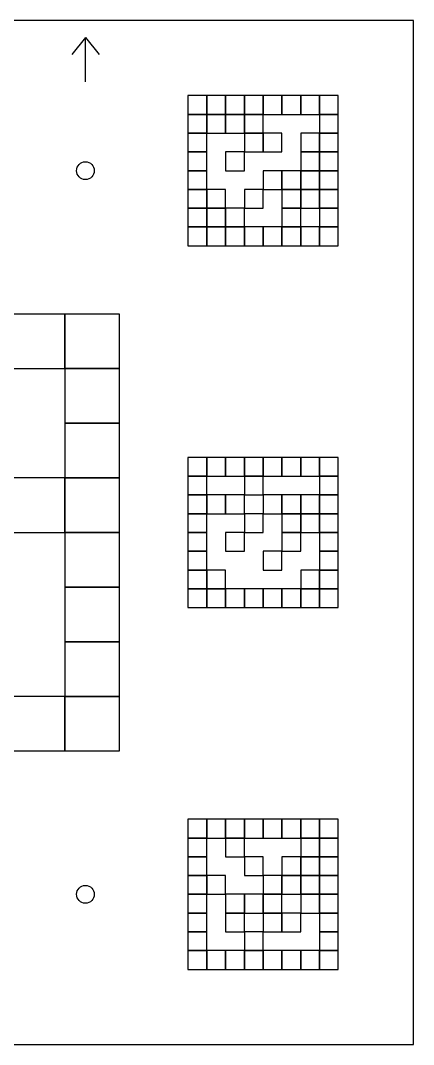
# Model space of a CAD drawing. Extents: x 0 to 1260, y 0 to 1580.
# Drawn here: x 825 to 940, y 640 to 940 of the extents above; entities that cross this region are included whole.
import ezdxf

# ---------------------------------------------------------------- set-up
doc = ezdxf.new("R2010")
doc.units = 0
for name, color, linetype in [('BLACK_POCKET', 7, 'CONTINUOUS'), ('CUT', 7, 'CONTINUOUS'), ('MOUNT_HOLE', 6, 'CONTINUOUS'), ('ORIENTATION', 7, 'CONTINUOUS')]:
    doc.layers.add(name, color=color, linetype=linetype)

msp = doc.modelspace()

# ---------------------------------------------------------------- linework, layer by layer
at = {"layer": 'BLACK_POCKET'}
for p, q in [((879.5, 918), (874, 918)), ((874, 918), (874, 912.5)), ((879.5, 912.5), (879.5, 918)), ((885, 918), (879.5, 918)), ((879.5, 918), (879.5, 912.5)), ((885, 912.5), (885, 918)), ((890.5, 918), (885, 918)), ((885, 918), (885, 912.5)), ((890.5, 912.5), (890.5, 918)), ((896, 918), (890.5, 918)), ((890.5, 918), (890.5, 912.5)), ((896, 912.5), (896, 918)), ((901.5, 918), (896, 918)), ((896, 918), (896, 912.5)), ((901.5, 912.5), (901.5, 918)), ((907, 918), (901.5, 918)), ((901.5, 918), (901.5, 912.5)), ((907, 912.5), (907, 918)), ((912.5, 918), (907, 918)), ((907, 918), (907, 912.5)), ((912.5, 912.5), (912.5, 918)), ((918, 918), (912.5, 918)), ((912.5, 918), (912.5, 912.5)), ((918, 912.5), (918, 918)), ((874, 912.5), (879.5, 912.5)), ((879.5, 912.5), (874, 912.5)), ((874, 912.5), (874, 907)), ((879.5, 912.5), (885, 912.5)), ((879.5, 907), (879.5, 912.5)), ((885, 912.5), (879.5, 912.5)), ((879.5, 912.5), (879.5, 907)), ((885, 912.5), (890.5, 912.5)), ((885, 907), (885, 912.5)), ((890.5, 912.5), (885, 912.5)), ((885, 912.5), (885, 907)), ((890.5, 912.5), (896, 912.5)), ((890.5, 907), (890.5, 912.5)), ((896, 912.5), (890.5, 912.5)), ((890.5, 912.5), (890.5, 907)), ((896, 912.5), (901.5, 912.5)), ((896, 907), (896, 912.5)), ((901.5, 912.5), (907, 912.5)), ((907, 912.5), (912.5, 912.5)), ((912.5, 912.5), (918, 912.5)), ((918, 912.5), (912.5, 912.5)), ((912.5, 912.5), (912.5, 907)), ((918, 907), (918, 912.5)), ((874, 907), (879.5, 907)), ((879.5, 907), (874, 907)), ((874, 907), (874, 901.5)), ((879.5, 907), (885, 907)), ((879.5, 901.5), (879.5, 907)), ((885, 907), (890.5, 907)), ((890.5, 907), (896, 907)), ((896, 907), (890.5, 907)), ((890.5, 907), (890.5, 901.5)), ((896, 901.5), (896, 907)), ((901.5, 907), (896, 907)), ((896, 907), (896, 901.5)), ((901.5, 901.5), (901.5, 907)), ((912.5, 907), (907, 907)), ((907, 907), (907, 901.5)), ((912.5, 907), (918, 907)), ((912.5, 901.5), (912.5, 907)), ((918, 907), (912.5, 907)), ((912.5, 907), (912.5, 901.5)), ((918, 901.5), (918, 907)), ((874, 901.5), (879.5, 901.5)), ((879.5, 901.5), (874, 901.5)), ((874, 901.5), (874, 896)), ((879.5, 896), (879.5, 901.5)), ((890.5, 901.5), (885, 901.5)), ((885, 901.5), (885, 896)), ((890.5, 901.5), (896, 901.5)), ((890.5, 896), (890.5, 901.5)), ((896, 901.5), (901.5, 901.5)), ((907, 901.5), (912.5, 901.5)), ((912.5, 901.5), (907, 901.5)), ((907, 901.5), (907, 896)), ((912.5, 901.5), (918, 901.5)), ((912.5, 896), (912.5, 901.5)), ((918, 901.5), (912.5, 901.5)), ((912.5, 901.5), (912.5, 896)), ((918, 896), (918, 901.5)), ((874, 896), (879.5, 896)), ((879.5, 896), (874, 896)), ((874, 896), (874, 890.5)), ((879.5, 890.5), (879.5, 896)), ((885, 896), (890.5, 896)), ((901.5, 896), (896, 896)), ((896, 896), (896, 890.5)), ((901.5, 890.5), (901.5, 896)), ((907, 896), (901.5, 896)), ((901.5, 896), (901.5, 890.5)), ((907, 896), (912.5, 896)), ((907, 890.5), (907, 896)), ((912.5, 896), (907, 896)), ((907, 896), (907, 890.5)), ((912.5, 896), (918, 896)), ((912.5, 890.5), (912.5, 896)), ((918, 896), (912.5, 896)), ((912.5, 896), (912.5, 890.5)), ((918, 890.5), (918, 896)), ((874, 890.5), (879.5, 890.5)), ((879.5, 890.5), (874, 890.5)), ((874, 890.5), (874, 885)), ((879.5, 885), (879.5, 890.5)), ((885, 890.5), (879.5, 890.5)), ((879.5, 890.5), (879.5, 885)), ((885, 885), (885, 890.5)), ((896, 890.5), (890.5, 890.5)), ((890.5, 890.5), (890.5, 885)), ((896, 890.5), (901.5, 890.5)), ((896, 885), (896, 890.5)), ((901.5, 890.5), (907, 890.5)), ((907, 890.5), (901.5, 890.5)), ((901.5, 890.5), (901.5, 885)), ((907, 890.5), (912.5, 890.5)), ((907, 885), (907, 890.5)), ((912.5, 890.5), (907, 890.5)), ((907, 890.5), (907, 885)), ((912.5, 890.5), (918, 890.5)), ((912.5, 885), (912.5, 890.5)), ((918, 890.5), (912.5, 890.5)), ((912.5, 890.5), (912.5, 885)), ((918, 885), (918, 890.5)), ((874, 885), (879.5, 885)), ((879.5, 885), (874, 885)), ((874, 885), (874, 879.5)), ((879.5, 885), (885, 885)), ((879.5, 879.5), (879.5, 885)), ((885, 885), (879.5, 885)), ((879.5, 885), (879.5, 879.5)), ((885, 879.5), (885, 885)), ((890.5, 885), (885, 885)), ((885, 885), (885, 879.5)), ((890.5, 885), (896, 885)), ((890.5, 879.5), (890.5, 885)), ((901.5, 885), (907, 885)), ((907, 885), (901.5, 885)), ((901.5, 885), (901.5, 879.5)), ((907, 885), (912.5, 885)), ((907, 879.5), (907, 885)), ((912.5, 885), (918, 885)), ((918, 885), (912.5, 885)), ((912.5, 885), (912.5, 879.5)), ((918, 879.5), (918, 885)), ((874, 879.5), (879.5, 879.5)), ((879.5, 879.5), (874, 879.5)), ((874, 879.5), (874, 874)), ((879.5, 879.5), (885, 879.5)), ((879.5, 874), (879.5, 879.5)), ((885, 879.5), (879.5, 879.5)), ((879.5, 879.5), (879.5, 874)), ((885, 879.5), (890.5, 879.5)), ((885, 874), (885, 879.5)), ((890.5, 879.5), (885, 879.5)), ((885, 879.5), (885, 874)), ((890.5, 874), (890.5, 879.5)), ((896, 879.5), (890.5, 879.5)), ((890.5, 879.5), (890.5, 874)), ((896, 874), (896, 879.5)), ((901.5, 879.5), (896, 879.5)), ((896, 879.5), (896, 874)), ((901.5, 879.5), (907, 879.5)), ((901.5, 874), (901.5, 879.5)), ((907, 879.5), (901.5, 879.5)), ((901.5, 879.5), (901.5, 874)), ((907, 874), (907, 879.5)), ((912.5, 879.5), (907, 879.5)), ((907, 879.5), (907, 874)), ((912.5, 879.5), (918, 879.5)), ((912.5, 874), (912.5, 879.5)), ((918, 879.5), (912.5, 879.5)), ((912.5, 879.5), (912.5, 874)), ((918, 874), (918, 879.5)), ((874, 874), (879.5, 874)), ((879.5, 874), (885, 874)), ((885, 874), (890.5, 874)), ((890.5, 874), (896, 874)), ((896, 874), (901.5, 874)), ((901.5, 874), (907, 874)), ((907, 874), (912.5, 874)), ((912.5, 874), (918, 874)), ((838, 854), (822, 854)), ((838, 838), (838, 854)), ((854, 854), (838, 854)), ((838, 854), (838, 838)), ((854, 838), (854, 854)), ((822, 838), (838, 838)), ((838, 838), (854, 838)), ((854, 838), (838, 838)), ((838, 838), (838, 822)), ((854, 822), (854, 838)), ((838, 822), (854, 822)), ((854, 822), (838, 822)), ((838, 822), (838, 806)), ((854, 806), (854, 822)), ((879.5, 812), (874, 812)), ((874, 812), (874, 806.5)), ((879.5, 806.5), (879.5, 812)), ((885, 812), (879.5, 812)), ((879.5, 812), (879.5, 806.5)), ((885, 806.5), (885, 812)), ((890.5, 812), (885, 812)), ((885, 812), (885, 806.5)), ((890.5, 806.5), (890.5, 812)), ((896, 812), (890.5, 812)), ((890.5, 812), (890.5, 806.5)), ((896, 806.5), (896, 812)), ((901.5, 812), (896, 812)), ((896, 812), (896, 806.5)), ((901.5, 806.5), (901.5, 812)), ((907, 812), (901.5, 812)), ((901.5, 812), (901.5, 806.5)), ((907, 806.5), (907, 812)), ((912.5, 812), (907, 812)), ((907, 812), (907, 806.5)), ((912.5, 806.5), (912.5, 812)), ((918, 812), (912.5, 812)), ((912.5, 812), (912.5, 806.5)), ((918, 806.5), (918, 812)), ((838, 806), (822, 806)), ((838, 806), (854, 806)), ((838, 790), (838, 806)), ((854, 806), (838, 806)), ((838, 806), (838, 790)), ((854, 790), (854, 806)), ((874, 806.5), (879.5, 806.5)), ((879.5, 806.5), (874, 806.5)), ((874, 806.5), (874, 801)), ((879.5, 806.5), (885, 806.5)), ((879.5, 801), (879.5, 806.5)), ((885, 806.5), (890.5, 806.5)), ((890.5, 806.5), (896, 806.5)), ((896, 806.5), (890.5, 806.5)), ((890.5, 806.5), (890.5, 801)), ((896, 806.5), (901.5, 806.5)), ((896, 801), (896, 806.5)), ((901.5, 806.5), (907, 806.5)), ((907, 806.5), (912.5, 806.5)), ((912.5, 806.5), (918, 806.5)), ((918, 806.5), (912.5, 806.5)), ((912.5, 806.5), (912.5, 801)), ((918, 801), (918, 806.5)), ((874, 801), (879.5, 801)), ((879.5, 801), (874, 801)), ((874, 801), (874, 795.5)), ((879.5, 795.5), (879.5, 801)), ((885, 801), (879.5, 801)), ((879.5, 801), (879.5, 795.5)), ((885, 795.5), (885, 801)), ((890.5, 801), (885, 801)), ((885, 801), (885, 795.5)), ((890.5, 801), (896, 801)), ((890.5, 795.5), (890.5, 801)), ((901.5, 801), (896, 801)), ((896, 801), (896, 795.5)), ((901.5, 795.5), (901.5, 801)), ((907, 801), (901.5, 801)), ((901.5, 801), (901.5, 795.5)), ((907, 795.5), (907, 801)), ((912.5, 801), (907, 801)), ((907, 801), (907, 795.5)), ((912.5, 801), (918, 801)), ((912.5, 795.5), (912.5, 801)), ((918, 801), (912.5, 801)), ((912.5, 801), (912.5, 795.5)), ((918, 795.5), (918, 801)), ((874, 795.5), (879.5, 795.5)), ((879.5, 795.5), (874, 795.5)), ((874, 795.5), (874, 790)), ((879.5, 795.5), (885, 795.5)), ((879.5, 790), (879.5, 795.5)), ((885, 795.5), (890.5, 795.5)), ((896, 795.5), (890.5, 795.5)), ((890.5, 795.5), (890.5, 790)), ((896, 795.5), (901.5, 795.5)), ((896, 790), (896, 795.5)), ((901.5, 795.5), (907, 795.5)), ((907, 795.5), (901.5, 795.5)), ((901.5, 795.5), (901.5, 790)), ((907, 795.5), (912.5, 795.5)), ((907, 790), (907, 795.5)), ((912.5, 795.5), (907, 795.5)), ((907, 795.5), (907, 790)), ((912.5, 795.5), (918, 795.5)), ((912.5, 790), (912.5, 795.5)), ((918, 795.5), (912.5, 795.5)), ((912.5, 795.5), (912.5, 790)), ((918, 790), (918, 795.5)), ((822, 790), (838, 790)), ((838, 790), (854, 790)), ((854, 790), (838, 790)), ((838, 790), (838, 774)), ((854, 774), (854, 790)), ((874, 790), (879.5, 790)), ((879.5, 790), (874, 790)), ((874, 790), (874, 784.5)), ((879.5, 784.5), (879.5, 790)), ((890.5, 790), (885, 790)), ((885, 790), (885, 784.5)), ((890.5, 790), (896, 790)), ((890.5, 784.5), (890.5, 790)), ((901.5, 790), (907, 790)), ((907, 790), (901.5, 790)), ((901.5, 790), (901.5, 784.5)), ((907, 790), (912.5, 790)), ((907, 784.5), (907, 790)), ((912.5, 790), (918, 790)), ((918, 790), (912.5, 790)), ((912.5, 790), (912.5, 784.5)), ((918, 784.5), (918, 790)), ((874, 784.5), (879.5, 784.5)), ((879.5, 784.5), (874, 784.5)), ((874, 784.5), (874, 779)), ((879.5, 779), (879.5, 784.5)), ((885, 784.5), (890.5, 784.5)), ((901.5, 784.5), (896, 784.5)), ((896, 784.5), (896, 779)), ((901.5, 784.5), (907, 784.5)), ((901.5, 779), (901.5, 784.5)), ((912.5, 784.5), (918, 784.5)), ((918, 784.5), (912.5, 784.5)), ((912.5, 784.5), (912.5, 779)), ((918, 779), (918, 784.5)), ((874, 779), (879.5, 779)), ((879.5, 779), (874, 779)), ((874, 779), (874, 773.5)), ((879.5, 773.5), (879.5, 779)), ((885, 779), (879.5, 779)), ((879.5, 779), (879.5, 773.5)), ((885, 773.5), (885, 779)), ((896, 779), (901.5, 779)), ((912.5, 779), (907, 779)), ((907, 779), (907, 773.5)), ((912.5, 779), (918, 779)), ((912.5, 773.5), (912.5, 779)), ((918, 779), (912.5, 779)), ((912.5, 779), (912.5, 773.5)), ((918, 773.5), (918, 779)), ((838, 774), (854, 774)), ((854, 774), (838, 774)), ((838, 774), (838, 758)), ((854, 758), (854, 774)), ((874, 773.5), (879.5, 773.5)), ((879.5, 773.5), (874, 773.5)), ((874, 773.5), (874, 768)), ((879.5, 773.5), (885, 773.5)), ((879.5, 768), (879.5, 773.5)), ((885, 773.5), (879.5, 773.5)), ((879.5, 773.5), (879.5, 768)), ((885, 768), (885, 773.5)), ((890.5, 773.5), (885, 773.5)), ((885, 773.5), (885, 768)), ((890.5, 768), (890.5, 773.5)), ((896, 773.5), (890.5, 773.5)), ((890.5, 773.5), (890.5, 768)), ((896, 768), (896, 773.5)), ((901.5, 773.5), (896, 773.5)), ((896, 773.5), (896, 768)), ((901.5, 768), (901.5, 773.5)), ((907, 773.5), (901.5, 773.5)), ((901.5, 773.5), (901.5, 768)), ((907, 773.5), (912.5, 773.5)), ((907, 768), (907, 773.5)), ((912.5, 773.5), (907, 773.5)), ((907, 773.5), (907, 768)), ((912.5, 773.5), (918, 773.5)), ((912.5, 768), (912.5, 773.5)), ((918, 773.5), (912.5, 773.5)), ((912.5, 773.5), (912.5, 768)), ((918, 768), (918, 773.5)), ((874, 768), (879.5, 768)), ((879.5, 768), (885, 768)), ((885, 768), (890.5, 768)), ((890.5, 768), (896, 768)), ((896, 768), (901.5, 768)), ((901.5, 768), (907, 768)), ((907, 768), (912.5, 768)), ((912.5, 768), (918, 768)), ((838, 758), (854, 758)), ((854, 758), (838, 758)), ((838, 758), (838, 742)), ((854, 742), (854, 758)), ((838, 742), (822, 742)), ((838, 742), (854, 742)), ((838, 726), (838, 742)), ((854, 742), (838, 742)), ((838, 742), (838, 726)), ((854, 726), (854, 742)), ((822, 726), (838, 726)), ((838, 726), (854, 726)), ((879.5, 706), (874, 706)), ((874, 706), (874, 700.5)), ((879.5, 700.5), (879.5, 706)), ((885, 706), (879.5, 706)), ((879.5, 706), (879.5, 700.5)), ((885, 700.5), (885, 706)), ((890.5, 706), (885, 706)), ((885, 706), (885, 700.5)), ((890.5, 700.5), (890.5, 706)), ((896, 706), (890.5, 706)), ((890.5, 706), (890.5, 700.5)), ((896, 700.5), (896, 706)), ((901.5, 706), (896, 706)), ((896, 706), (896, 700.5)), ((901.5, 700.5), (901.5, 706)), ((907, 706), (901.5, 706)), ((901.5, 706), (901.5, 700.5)), ((907, 700.5), (907, 706)), ((912.5, 706), (907, 706)), ((907, 706), (907, 700.5)), ((912.5, 700.5), (912.5, 706)), ((918, 706), (912.5, 706)), ((912.5, 706), (912.5, 700.5)), ((918, 700.5), (918, 706)), ((874, 700.5), (879.5, 700.5)), ((879.5, 700.5), (874, 700.5)), ((874, 700.5), (874, 695)), ((879.5, 700.5), (885, 700.5)), ((879.5, 695), (879.5, 700.5)), ((885, 700.5), (890.5, 700.5)), ((890.5, 700.5), (885, 700.5)), ((885, 700.5), (885, 695)), ((890.5, 700.5), (896, 700.5)), ((890.5, 695), (890.5, 700.5)), ((896, 700.5), (901.5, 700.5)), ((901.5, 700.5), (907, 700.5)), ((907, 700.5), (912.5, 700.5)), ((912.5, 700.5), (907, 700.5)), ((907, 700.5), (907, 695)), ((912.5, 700.5), (918, 700.5)), ((912.5, 695), (912.5, 700.5)), ((918, 700.5), (912.5, 700.5)), ((912.5, 700.5), (912.5, 695)), ((918, 695), (918, 700.5)), ((874, 695), (879.5, 695)), ((879.5, 695), (874, 695)), ((874, 695), (874, 689.5)), ((879.5, 689.5), (879.5, 695)), ((885, 695), (890.5, 695)), ((896, 695), (890.5, 695)), ((890.5, 695), (890.5, 689.5)), ((896, 689.5), (896, 695)), ((907, 695), (901.5, 695)), ((901.5, 695), (901.5, 689.5)), ((907, 695), (912.5, 695)), ((907, 689.5), (907, 695)), ((912.5, 695), (907, 695)), ((907, 695), (907, 689.5)), ((912.5, 695), (918, 695)), ((912.5, 689.5), (912.5, 695)), ((918, 695), (912.5, 695)), ((912.5, 695), (912.5, 689.5)), ((918, 689.5), (918, 695)), ((874, 689.5), (879.5, 689.5)), ((879.5, 689.5), (874, 689.5)), ((874, 689.5), (874, 684)), ((879.5, 684), (879.5, 689.5)), ((885, 689.5), (879.5, 689.5)), ((879.5, 689.5), (879.5, 684)), ((885, 684), (885, 689.5)), ((890.5, 689.5), (896, 689.5)), ((901.5, 689.5), (896, 689.5)), ((896, 689.5), (896, 684)), ((901.5, 689.5), (907, 689.5)), ((901.5, 684), (901.5, 689.5)), ((907, 689.5), (901.5, 689.5)), ((901.5, 689.5), (901.5, 684)), ((907, 689.5), (912.5, 689.5)), ((907, 684), (907, 689.5)), ((912.5, 689.5), (907, 689.5)), ((907, 689.5), (907, 684)), ((912.5, 689.5), (918, 689.5)), ((912.5, 684), (912.5, 689.5)), ((918, 689.5), (912.5, 689.5)), ((912.5, 689.5), (912.5, 684)), ((918, 684), (918, 689.5)), ((874, 684), (879.5, 684)), ((879.5, 684), (874, 684)), ((874, 684), (874, 678.5)), ((879.5, 684), (885, 684)), ((879.5, 678.5), (879.5, 684)), ((890.5, 684), (885, 684)), ((885, 684), (885, 678.5)), ((890.5, 678.5), (890.5, 684)), ((896, 684), (890.5, 684)), ((890.5, 684), (890.5, 678.5)), ((896, 684), (901.5, 684)), ((896, 678.5), (896, 684)), ((901.5, 684), (896, 684)), ((896, 684), (896, 678.5)), ((901.5, 684), (907, 684)), ((901.5, 678.5), (901.5, 684)), ((907, 684), (912.5, 684)), ((912.5, 684), (907, 684)), ((907, 684), (907, 678.5)), ((912.5, 684), (918, 684)), ((912.5, 678.5), (912.5, 684)), ((918, 684), (912.5, 684)), ((912.5, 684), (912.5, 678.5)), ((918, 678.5), (918, 684)), ((874, 678.5), (879.5, 678.5)), ((879.5, 678.5), (874, 678.5)), ((874, 678.5), (874, 673)), ((879.5, 673), (879.5, 678.5)), ((885, 678.5), (890.5, 678.5)), ((890.5, 678.5), (885, 678.5)), ((885, 678.5), (885, 673)), ((890.5, 678.5), (896, 678.5)), ((890.5, 673), (890.5, 678.5)), ((896, 678.5), (901.5, 678.5)), ((901.5, 678.5), (896, 678.5)), ((896, 678.5), (896, 673)), ((901.5, 673), (901.5, 678.5)), ((907, 678.5), (901.5, 678.5)), ((901.5, 678.5), (901.5, 673)), ((907, 678.5), (912.5, 678.5)), ((907, 673), (907, 678.5)), ((912.5, 678.5), (918, 678.5)), ((918, 678.5), (912.5, 678.5)), ((912.5, 678.5), (912.5, 673)), ((918, 673), (918, 678.5)), ((874, 673), (879.5, 673)), ((879.5, 673), (874, 673)), ((874, 673), (874, 667.5)), ((879.5, 667.5), (879.5, 673)), ((885, 673), (890.5, 673)), ((896, 673), (890.5, 673)), ((890.5, 673), (890.5, 667.5)), ((896, 673), (901.5, 673)), ((896, 667.5), (896, 673)), ((901.5, 673), (907, 673)), ((912.5, 673), (918, 673)), ((918, 673), (912.5, 673)), ((912.5, 673), (912.5, 667.5)), ((918, 667.5), (918, 673)), ((874, 667.5), (879.5, 667.5)), ((879.5, 667.5), (874, 667.5)), ((874, 667.5), (874, 662)), ((879.5, 662), (879.5, 667.5)), ((885, 667.5), (879.5, 667.5)), ((879.5, 667.5), (879.5, 662)), ((885, 662), (885, 667.5)), ((890.5, 667.5), (885, 667.5)), ((885, 667.5), (885, 662)), ((890.5, 667.5), (896, 667.5)), ((890.5, 662), (890.5, 667.5)), ((896, 667.5), (890.5, 667.5)), ((890.5, 667.5), (890.5, 662)), ((896, 662), (896, 667.5)), ((901.5, 667.5), (896, 667.5)), ((896, 667.5), (896, 662)), ((901.5, 662), (901.5, 667.5)), ((907, 667.5), (901.5, 667.5)), ((901.5, 667.5), (901.5, 662)), ((907, 662), (907, 667.5)), ((912.5, 667.5), (907, 667.5)), ((907, 667.5), (907, 662)), ((912.5, 667.5), (918, 667.5)), ((912.5, 662), (912.5, 667.5)), ((918, 667.5), (912.5, 667.5)), ((912.5, 667.5), (912.5, 662)), ((918, 662), (918, 667.5)), ((874, 662), (879.5, 662)), ((879.5, 662), (885, 662)), ((885, 662), (890.5, 662)), ((890.5, 662), (896, 662)), ((896, 662), (901.5, 662)), ((901.5, 662), (907, 662)), ((907, 662), (912.5, 662)), ((912.5, 662), (918, 662))]:
    msp.add_line(p, q, dxfattribs=at)
at = {"layer": 'CUT'}
for p, q in [((940, 940), (640, 940)), ((940, 640), (940, 940)), ((640, 640), (940, 640))]:
    msp.add_line(p, q, dxfattribs=at)
at = {"layer": 'MOUNT_HOLE'}
for centre in [(844, 896), (844, 684)]:
    msp.add_circle(centre, 2.6, dxfattribs=at)
at = {"layer": 'ORIENTATION'}
for p, q in [((844, 935), (840, 930)), ((844, 922), (844, 935)), ((844, 935), (848, 930))]:
    msp.add_line(p, q, dxfattribs=at)

doc.saveas('drawing.dxf')
